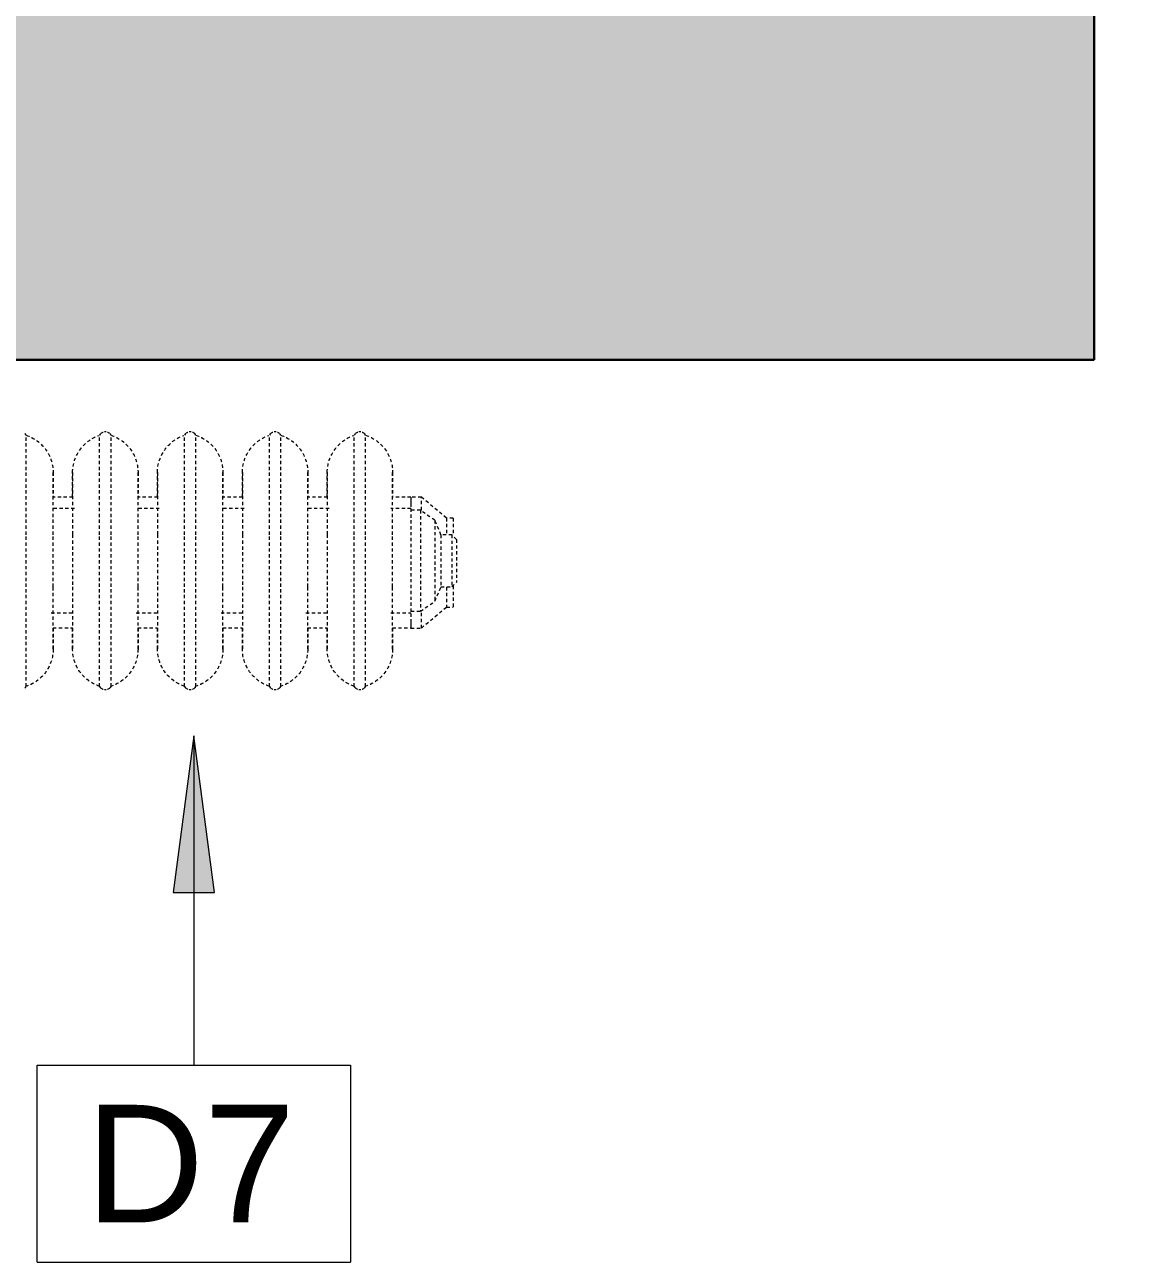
# Model space of a CAD drawing. Header units: inches. Extents: x -1176 to 1545, y -2552 to 978.
# Drawn here: x -557.66 to -515.52, y 509.13 to 556.52 of the extents above; entities that cross this region are included whole.
import ezdxf

# ---------------------------------------------------------------- set-up
doc = ezdxf.new("R2010")
doc.units = ezdxf.units.IN
doc.header["$MEASUREMENT"] = 0
doc.linetypes.add('Demolished', pattern=[0.1875, 0.125, -0.0625])
for name, color, linetype, lineweight in [('A-ANNO-KEYN', 231, 'Continuous', 9), ('A-GENM', 13, 'Continuous', 18), ('A-WALL', 113, 'Continuous', 18), ('A-WALL-PATT', 111, 'Continuous', 18)]:
    doc.layers.add(name, color=color, linetype=linetype, lineweight=lineweight)
doc.styles.add('Arial', font='arial.ttf', dxfattribs={"height": 4.5})

# ---------------------------------------------------------------- blocks, each defined once
blk = doc.blocks.new('Cast_Iron_Radiator_8182 - Cast_Iron_Radiator_8182-V37-2nd Floor Demo')
at = {"layer": 'A-GENM', "color": 7, "linetype": 'Demolished', "lineweight": 9}
for p, q in [((0.968, 4.809), (0.943, 4.848)), ((0.968, 1), (0.968, 4.809)), ((3.807, 4.848), (3.782, 4.809)), ((3.782, 1), (3.782, 4.809)), ((4, 4.933), (3.963, 4.933)), ((4.037, 4.933), (4, 4.933)), ((4.218, 4.809), (4.193, 4.848)), ((4.218, 1), (4.218, 4.809)), ((7.057, 4.848), (7.032, 4.809)), ((7.032, 1), (7.032, 4.809)), ((7.25, 4.933), (7.213, 4.933)), ((7.287, 4.933), (7.25, 4.933)), ((7.468, 4.809), (7.443, 4.848)), ((7.468, 1), (7.468, 4.809)), ((10.307, 4.848), (10.282, 4.809)), ((10.282, 1), (10.282, 4.809)), ((10.5, 4.933), (10.463, 4.933)), ((10.537, 4.933), (10.5, 4.933)), ((10.718, 4.809), (10.693, 4.848)), ((10.718, 1), (10.718, 4.809)), ((13.557, 4.848), (13.532, 4.809)), ((13.532, 1), (13.532, 4.809)), ((13.75, 4.933), (13.713, 4.933)), ((13.787, 4.933), (13.75, 4.933)), ((13.968, 4.809), (13.943, 4.848)), ((13.968, 1), (13.968, 4.809)), ((2.754, 2.438), (1.999, 2.438)), ((6.004, 2.438), (5.249, 2.438)), ((9.254, 2.438), (8.499, 2.438)), ((12.504, 2.438), (11.749, 2.438)), ((15.702, 2.438), (14.999, 2.438)), ((16.106, 2.438), (15.702, 2.438)), ((15.702, 2.438), (15.702, 2.291)), ((17.064, 1.635), (16.106, 2.438)), ((16.106, 1.944), (16.106, 2.438)), ((2.818, 2), (1.928, 2)), ((6.068, 2), (5.178, 2)), ((9.318, 2), (8.428, 2)), ((12.568, 2), (11.678, 2)), ((15.702, 2), (14.928, 2)), ((15.702, 2.296), (15.702, 2.192)), ((15.702, 2.188), (15.702, 2.013)), ((15.702, 2), (15.702, -2)), ((16.067, 1.935), (15.702, 1.935)), ((16.617, 1.55), (16.067, 1.935)), ((16.067, 1.935), (16.067, -1.935)), ((16.853, 0.993), (16.617, 1.55)), ((16.617, 1.55), (16.617, -1.55)), ((17.314, 1.635), (17.064, 1.635)), ((17.064, 1.635), (17.064, 1.028)), ((17.314, 1.635), (17.314, 0.985)), ((0.968, -1), (0.968, 1)), ((2.002, -1), (2.002, 1)), ((2.748, 1), (2.748, -1)), ((3.782, -1), (3.782, 1)), ((4.218, -1), (4.218, 1)), ((5.252, -1), (5.252, 1)), ((5.998, 1), (5.998, -1)), ((7.032, -1), (7.032, 1)), ((7.468, -1), (7.468, 1)), ((8.502, -1), (8.502, 1)), ((9.248, 1), (9.248, -1)), ((10.282, -1), (10.282, 1)), ((10.718, -1), (10.718, 1)), ((11.752, -1), (11.752, 1)), ((12.498, 1), (12.498, -1)), ((13.532, -1), (13.532, 1)), ((13.968, -1), (13.968, 1)), ((15.002, -1), (15.002, 1)), ((17.275, 0.993), (16.853, 0.993)), ((16.853, 0.993), (16.853, -0.993)), ((17.452, 0.816), (17.275, 0.993)), ((17.275, 0.993), (17.275, -0.993)), ((17.452, 0.816), (17.452, -0.816)), ((17.275, -0.993), (17.452, -0.816)), ((0.968, -4.809), (0.968, -1)), ((3.782, -4.809), (3.782, -1)), ((4.218, -4.809), (4.218, -1)), ((7.032, -4.809), (7.032, -1)), ((7.468, -4.809), (7.468, -1)), ((10.282, -4.809), (10.282, -1)), ((10.718, -4.809), (10.718, -1)), ((13.532, -4.809), (13.532, -1)), ((13.968, -4.809), (13.968, -1)), ((16.617, -1.55), (16.853, -0.993)), ((16.853, -0.993), (17.275, -0.993)), ((17.064, -1.008), (17.064, -1.771)), ((17.314, -0.961), (17.314, -1.771)), ((16.067, -1.935), (16.617, -1.55)), ((16.106, -2.575), (17.064, -1.771)), ((17.064, -1.771), (17.314, -1.771)), ((1.932, -2), (2.822, -2)), ((5.182, -2), (6.072, -2)), ((8.432, -2), (9.322, -2)), ((11.682, -2), (12.572, -2)), ((14.932, -2), (15.702, -2)), ((15.702, -1.935), (16.067, -1.935)), ((15.702, -2.017), (15.702, -2.287)), ((15.702, -2.301), (15.702, -2.452)), ((16.106, -2.575), (16.106, -1.924)), ((1.997, -2.562), (2.753, -2.562)), ((5.247, -2.562), (6.003, -2.562)), ((8.497, -2.562), (9.253, -2.562)), ((11.747, -2.562), (12.503, -2.562)), ((14.997, -2.562), (15.702, -2.562)), ((15.702, -2.436), (15.702, -2.551)), ((15.702, -2.565), (15.702, -2.575)), ((15.702, -2.575), (16.106, -2.575)), ((0.943, -4.848), (0.968, -4.809)), ((3.782, -4.809), (3.807, -4.848)), ((3.963, -4.933), (4, -4.933)), ((4, -4.933), (4.037, -4.933)), ((4.193, -4.848), (4.218, -4.809)), ((7.032, -4.809), (7.057, -4.848)), ((7.213, -4.933), (7.25, -4.933)), ((7.25, -4.933), (7.287, -4.933)), ((7.443, -4.848), (7.468, -4.809)), ((10.282, -4.809), (10.307, -4.848)), ((10.463, -4.933), (10.5, -4.933)), ((10.5, -4.933), (10.537, -4.933)), ((10.693, -4.848), (10.718, -4.809)), ((13.532, -4.809), (13.557, -4.848)), ((13.713, -4.933), (13.75, -4.933)), ((13.75, -4.933), (13.787, -4.933)), ((13.943, -4.848), (13.968, -4.809))]:
    blk.add_line(p, q, dxfattribs=at)
at = {"layer": 'A-GENM', "color": 7, "linetype": 'Demolished', "lineweight": 9, "flags": 128}
for points in [[(0.92, 4.876), (0.925, 4.871), (0.93, 4.865), (0.935, 4.859), (0.939, 4.854), (0.943, 4.848)], [(0.968, 4.809), (1.025, 4.789), (1.081, 4.767), (1.135, 4.743), (1.189, 4.716), (1.242, 4.688), (1.294, 4.657), (1.344, 4.624), (1.393, 4.59), (1.441, 4.553), (1.487, 4.515), (1.531, 4.474), (1.574, 4.432), (1.615, 4.389), (1.654, 4.343), (1.692, 4.296), (1.727, 4.248), (1.761, 4.198), (1.793, 4.147), (1.822, 4.095), (1.849, 4.042), (1.875, 3.987), (1.898, 3.932), (1.919, 3.876), (1.937, 3.819), (1.953, 3.761), (1.967, 3.703), (1.979, 3.644), (1.988, 3.585), (1.995, 3.525), (2, 3.465), (2.002, 3.405), (2.002, 3.383)], [(2.748, 3.383), (2.749, 3.443), (2.753, 3.503), (2.759, 3.563), (2.767, 3.622), (2.778, 3.681), (2.791, 3.74), (2.807, 3.798), (2.824, 3.855), (2.844, 3.911), (2.867, 3.967), (2.891, 4.022), (2.918, 4.076), (2.946, 4.128), (2.977, 4.18), (3.01, 4.23), (3.045, 4.279), (3.082, 4.326), (3.12, 4.372), (3.161, 4.416), (3.203, 4.459), (3.247, 4.5), (3.292, 4.539), (3.339, 4.576), (3.388, 4.612), (3.438, 4.645), (3.489, 4.677), (3.541, 4.706), (3.595, 4.733), (3.649, 4.758), (3.705, 4.781), (3.761, 4.802)], [(3.807, 4.848), (3.812, 4.854), (3.816, 4.86), (3.821, 4.866), (3.825, 4.872), (3.831, 4.877)], [(3.841, 4.887), (3.847, 4.892), (3.853, 4.896), (3.859, 4.901), (3.865, 4.905)], [(3.878, 4.912), (3.885, 4.915), (3.892, 4.918), (3.899, 4.921), (3.906, 4.924), (3.913, 4.926)], [(4.088, 4.925), (4.095, 4.923), (4.102, 4.921), (4.109, 4.918), (4.116, 4.915), (4.123, 4.912)], [(4.136, 4.904), (4.142, 4.9), (4.148, 4.896), (4.154, 4.891), (4.159, 4.887)], [(4.17, 4.876), (4.175, 4.871), (4.18, 4.865), (4.185, 4.859), (4.189, 4.854), (4.193, 4.848)], [(4.218, 4.809), (4.275, 4.789), (4.331, 4.767), (4.385, 4.743), (4.439, 4.716), (4.492, 4.688), (4.544, 4.657), (4.594, 4.624), (4.643, 4.59), (4.691, 4.553), (4.737, 4.515), (4.781, 4.474), (4.824, 4.432), (4.865, 4.389), (4.904, 4.343), (4.942, 4.296), (4.977, 4.248), (5.011, 4.198), (5.043, 4.147), (5.072, 4.095), (5.099, 4.042), (5.125, 3.987), (5.148, 3.932), (5.169, 3.876), (5.187, 3.819), (5.203, 3.761), (5.217, 3.703), (5.229, 3.644), (5.238, 3.585), (5.245, 3.525), (5.25, 3.465), (5.252, 3.405), (5.252, 3.383)], [(5.998, 3.383), (5.999, 3.443), (6.003, 3.503), (6.009, 3.563), (6.017, 3.622), (6.028, 3.681), (6.041, 3.74), (6.057, 3.798), (6.074, 3.855), (6.094, 3.911), (6.117, 3.967), (6.141, 4.022), (6.168, 4.076), (6.196, 4.128), (6.227, 4.18), (6.26, 4.23), (6.295, 4.279), (6.332, 4.326), (6.37, 4.372), (6.411, 4.416), (6.453, 4.459), (6.497, 4.5), (6.542, 4.539), (6.589, 4.576), (6.638, 4.612), (6.688, 4.645), (6.739, 4.677), (6.791, 4.706), (6.845, 4.733), (6.899, 4.758), (6.955, 4.781), (7.011, 4.802)], [(7.057, 4.848), (7.062, 4.854), (7.066, 4.86), (7.071, 4.866), (7.075, 4.872), (7.081, 4.877)], [(7.091, 4.887), (7.097, 4.892), (7.103, 4.896), (7.109, 4.901), (7.115, 4.905)], [(7.128, 4.912), (7.135, 4.915), (7.142, 4.918), (7.149, 4.921), (7.156, 4.924), (7.163, 4.926)], [(7.338, 4.925), (7.345, 4.923), (7.352, 4.921), (7.359, 4.918), (7.366, 4.915), (7.373, 4.912)], [(7.386, 4.904), (7.392, 4.9), (7.398, 4.896), (7.404, 4.891), (7.409, 4.887)], [(7.42, 4.876), (7.425, 4.871), (7.43, 4.865), (7.435, 4.859), (7.439, 4.854), (7.443, 4.848)], [(7.468, 4.809), (7.525, 4.789), (7.581, 4.767), (7.635, 4.743), (7.689, 4.716), (7.742, 4.688), (7.794, 4.657), (7.844, 4.624), (7.893, 4.59), (7.941, 4.553), (7.987, 4.515), (8.031, 4.474), (8.074, 4.432), (8.115, 4.389), (8.154, 4.343), (8.192, 4.296), (8.227, 4.248), (8.261, 4.198), (8.293, 4.147), (8.322, 4.095), (8.349, 4.042), (8.375, 3.987), (8.398, 3.932), (8.419, 3.876), (8.437, 3.819), (8.453, 3.761), (8.467, 3.703), (8.479, 3.644), (8.488, 3.585), (8.495, 3.525), (8.5, 3.465), (8.502, 3.405), (8.502, 3.383)], [(9.248, 3.383), (9.249, 3.443), (9.253, 3.503), (9.259, 3.563), (9.267, 3.622), (9.278, 3.681), (9.291, 3.74), (9.307, 3.798), (9.324, 3.855), (9.344, 3.911), (9.367, 3.967), (9.391, 4.022), (9.418, 4.076), (9.446, 4.128), (9.477, 4.18), (9.51, 4.23), (9.545, 4.279), (9.582, 4.326), (9.62, 4.372), (9.661, 4.416), (9.703, 4.459), (9.747, 4.5), (9.792, 4.539), (9.839, 4.576), (9.888, 4.612), (9.938, 4.645), (9.989, 4.677), (10.041, 4.706), (10.095, 4.733), (10.149, 4.758), (10.205, 4.781), (10.261, 4.802)], [(10.307, 4.848), (10.312, 4.854), (10.316, 4.86), (10.321, 4.866), (10.325, 4.872), (10.331, 4.877)], [(10.341, 4.887), (10.347, 4.892), (10.353, 4.896), (10.359, 4.901), (10.365, 4.905)], [(10.378, 4.912), (10.385, 4.915), (10.392, 4.918), (10.399, 4.921), (10.406, 4.924), (10.413, 4.926)], [(10.588, 4.925), (10.595, 4.923), (10.602, 4.921), (10.609, 4.918), (10.616, 4.915), (10.623, 4.912)], [(10.636, 4.904), (10.642, 4.9), (10.648, 4.896), (10.654, 4.891), (10.659, 4.887)], [(10.67, 4.876), (10.675, 4.871), (10.68, 4.865), (10.685, 4.859), (10.689, 4.854), (10.693, 4.848)], [(10.718, 4.809), (10.775, 4.789), (10.831, 4.767), (10.885, 4.743), (10.939, 4.716), (10.992, 4.688), (11.044, 4.657), (11.094, 4.624), (11.143, 4.59), (11.191, 4.553), (11.237, 4.515), (11.281, 4.474), (11.324, 4.432), (11.365, 4.389), (11.404, 4.343), (11.442, 4.296), (11.477, 4.248), (11.511, 4.198), (11.543, 4.147), (11.572, 4.095), (11.599, 4.042), (11.625, 3.987), (11.648, 3.932), (11.669, 3.876), (11.687, 3.819), (11.703, 3.761), (11.717, 3.703), (11.729, 3.644), (11.738, 3.585), (11.745, 3.525), (11.75, 3.465), (11.752, 3.405), (11.752, 3.383)], [(12.498, 3.383), (12.499, 3.443), (12.503, 3.503), (12.509, 3.563), (12.517, 3.622), (12.528, 3.681), (12.541, 3.74), (12.557, 3.798), (12.574, 3.855), (12.594, 3.911), (12.617, 3.967), (12.641, 4.022), (12.668, 4.076), (12.696, 4.128), (12.727, 4.18), (12.76, 4.23), (12.795, 4.279), (12.832, 4.326), (12.87, 4.372), (12.911, 4.416), (12.953, 4.459), (12.997, 4.5), (13.042, 4.539), (13.089, 4.576), (13.138, 4.612), (13.188, 4.645), (13.239, 4.677), (13.291, 4.706), (13.345, 4.733), (13.399, 4.758), (13.455, 4.781), (13.511, 4.802)], [(13.557, 4.848), (13.562, 4.854), (13.566, 4.86), (13.571, 4.866), (13.575, 4.872), (13.581, 4.877)], [(13.591, 4.887), (13.597, 4.892), (13.603, 4.896), (13.609, 4.901), (13.615, 4.905)], [(13.628, 4.912), (13.635, 4.915), (13.642, 4.918), (13.649, 4.921), (13.656, 4.924), (13.663, 4.926)], [(13.838, 4.925), (13.845, 4.923), (13.852, 4.921), (13.859, 4.918), (13.866, 4.915), (13.873, 4.912)], [(13.886, 4.904), (13.892, 4.9), (13.898, 4.896), (13.904, 4.891), (13.909, 4.887)], [(13.92, 4.876), (13.925, 4.871), (13.93, 4.865), (13.935, 4.859), (13.939, 4.854), (13.943, 4.848)], [(13.968, 4.809), (14.025, 4.789), (14.081, 4.767), (14.135, 4.743), (14.189, 4.716), (14.242, 4.688), (14.294, 4.657), (14.344, 4.624), (14.393, 4.59), (14.441, 4.553), (14.487, 4.515), (14.531, 4.474), (14.574, 4.432), (14.615, 4.389), (14.654, 4.343), (14.692, 4.296), (14.727, 4.248), (14.761, 4.198), (14.793, 4.147), (14.822, 4.095), (14.849, 4.042), (14.875, 3.987), (14.898, 3.932), (14.919, 3.876), (14.937, 3.819), (14.953, 3.761), (14.967, 3.703), (14.979, 3.644), (14.988, 3.585), (14.995, 3.525), (15, 3.465), (15.002, 3.405), (15.002, 3.383)], [(2.002, 3.383), (2.002, 3.381), (2.002, 3.375), (2.002, 3.366), (2.002, 3.353), (2.002, 3.336), (2.002, 3.315), (2.002, 3.29), (2.002, 3.262), (2.002, 3.23), (2.002, 3.195), (2.002, 3.156), (2.002, 3.114), (2.002, 3.068), (2.002, 3.019), (2.002, 2.967), (2.002, 2.911), (2.002, 2.853), (2.002, 2.792), (2.002, 2.727), (2.002, 2.66), (2.002, 2.591), (2.002, 2.518), (2.002, 2.444)], [(2.002, 1), (2.002, 1.095), (2.002, 1.19), (2.002, 1.285), (2.002, 1.38), (2.002, 1.473), (2.002, 1.566), (2.002, 1.659), (2.002, 1.75), (2.002, 1.839), (2.002, 1.928), (2.002, 2.015), (2.002, 2.1), (2.002, 2.184), (2.002, 2.266), (2.002, 2.346), (2.002, 2.423), (2.002, 2.498), (2.002, 2.571), (2.002, 2.642), (2.002, 2.71), (2.002, 2.775), (2.002, 2.837), (2.002, 2.896), (2.002, 2.952), (2.002, 3.005), (2.002, 3.055), (2.002, 3.102), (2.002, 3.145), (2.002, 3.185), (2.002, 3.221), (2.002, 3.254), (2.002, 3.283), (2.002, 3.309), (2.002, 3.33), (2.002, 3.348), (2.002, 3.363), (2.002, 3.373), (2.002, 3.38), (2.002, 3.383), (2.002, 3.383)], [(2.748, 2.438), (2.748, 2.498), (2.748, 2.571), (2.748, 2.642), (2.748, 2.71), (2.748, 2.775), (2.748, 2.837), (2.748, 2.896), (2.748, 2.952), (2.748, 3.005), (2.748, 3.055), (2.748, 3.102), (2.748, 3.145), (2.748, 3.185), (2.748, 3.221), (2.748, 3.254), (2.748, 3.283), (2.748, 3.309), (2.748, 3.33), (2.748, 3.348), (2.748, 3.363), (2.748, 3.373), (2.748, 3.38), (2.748, 3.383), (2.748, 3.383)], [(2.748, 3.383), (2.748, 3.381), (2.748, 3.375), (2.748, 3.366), (2.748, 3.353), (2.748, 3.336), (2.748, 3.315), (2.748, 3.29), (2.748, 3.262), (2.748, 3.23), (2.748, 3.195), (2.748, 3.156), (2.748, 3.114), (2.748, 3.068), (2.748, 3.019), (2.748, 2.967), (2.748, 2.911), (2.748, 2.853), (2.748, 2.792), (2.748, 2.727), (2.748, 2.66), (2.748, 2.591), (2.748, 2.518), (2.748, 2.444), (2.748, 2.367), (2.748, 2.288), (2.748, 2.206), (2.748, 2.123), (2.748, 2.038), (2.748, 1.952), (2.748, 1.864), (2.748, 1.774), (2.748, 1.683), (2.748, 1.591), (2.748, 1.499), (2.748, 1.405), (2.748, 1.311), (2.748, 1.216), (2.748, 1.121), (2.748, 1.026), (2.748, 1)], [(5.252, 3.383), (5.252, 3.381), (5.252, 3.375), (5.252, 3.366), (5.252, 3.353), (5.252, 3.336), (5.252, 3.315), (5.252, 3.29), (5.252, 3.262), (5.252, 3.23), (5.252, 3.195), (5.252, 3.156), (5.252, 3.114), (5.252, 3.068), (5.252, 3.019), (5.252, 2.967), (5.252, 2.911), (5.252, 2.853), (5.252, 2.792), (5.252, 2.727), (5.252, 2.66), (5.252, 2.591), (5.252, 2.518), (5.252, 2.444)], [(5.252, 1), (5.252, 1.095), (5.252, 1.19), (5.252, 1.285), (5.252, 1.38), (5.252, 1.473), (5.252, 1.566), (5.252, 1.659), (5.252, 1.75), (5.252, 1.839), (5.252, 1.928), (5.252, 2.015), (5.252, 2.1), (5.252, 2.184), (5.252, 2.266), (5.252, 2.346), (5.252, 2.423), (5.252, 2.498), (5.252, 2.571), (5.252, 2.642), (5.252, 2.71), (5.252, 2.775), (5.252, 2.837), (5.252, 2.896), (5.252, 2.952), (5.252, 3.005), (5.252, 3.055), (5.252, 3.102), (5.252, 3.145), (5.252, 3.185), (5.252, 3.221), (5.252, 3.254), (5.252, 3.283), (5.252, 3.309), (5.252, 3.33), (5.252, 3.348), (5.252, 3.363), (5.252, 3.373), (5.252, 3.38), (5.252, 3.383), (5.252, 3.383)], [(5.998, 2.438), (5.998, 2.498), (5.998, 2.571), (5.998, 2.642), (5.998, 2.71), (5.998, 2.775), (5.998, 2.837), (5.998, 2.896), (5.998, 2.952), (5.998, 3.005), (5.998, 3.055), (5.998, 3.102), (5.998, 3.145), (5.998, 3.185), (5.998, 3.221), (5.998, 3.254), (5.998, 3.283), (5.998, 3.309), (5.998, 3.33), (5.998, 3.348), (5.998, 3.363), (5.998, 3.373), (5.998, 3.38), (5.998, 3.383), (5.998, 3.383)], [(5.998, 3.383), (5.998, 3.381), (5.998, 3.375), (5.998, 3.366), (5.998, 3.353), (5.998, 3.336), (5.998, 3.315), (5.998, 3.29), (5.998, 3.262), (5.998, 3.23), (5.998, 3.195), (5.998, 3.156), (5.998, 3.114), (5.998, 3.068), (5.998, 3.019), (5.998, 2.967), (5.998, 2.911), (5.998, 2.853), (5.998, 2.792), (5.998, 2.727), (5.998, 2.66), (5.998, 2.591), (5.998, 2.518), (5.998, 2.444), (5.998, 2.367), (5.998, 2.288), (5.998, 2.206), (5.998, 2.123), (5.998, 2.038), (5.998, 1.952), (5.998, 1.864), (5.998, 1.774), (5.998, 1.683), (5.998, 1.591), (5.998, 1.499), (5.998, 1.405), (5.998, 1.311), (5.998, 1.216), (5.998, 1.121), (5.998, 1.026), (5.998, 1)], [(8.502, 3.383), (8.502, 3.381), (8.502, 3.375), (8.502, 3.366), (8.502, 3.353), (8.502, 3.336), (8.502, 3.315), (8.502, 3.29), (8.502, 3.262), (8.502, 3.23), (8.502, 3.195), (8.502, 3.156), (8.502, 3.114), (8.502, 3.068), (8.502, 3.019), (8.502, 2.967), (8.502, 2.911), (8.502, 2.853), (8.502, 2.792), (8.502, 2.727), (8.502, 2.66), (8.502, 2.591), (8.502, 2.518), (8.502, 2.444)], [(8.502, 1), (8.502, 1.095), (8.502, 1.19), (8.502, 1.285), (8.502, 1.38), (8.502, 1.473), (8.502, 1.566), (8.502, 1.659), (8.502, 1.75), (8.502, 1.839), (8.502, 1.928), (8.502, 2.015), (8.502, 2.1), (8.502, 2.184), (8.502, 2.266), (8.502, 2.346), (8.502, 2.423), (8.502, 2.498), (8.502, 2.571), (8.502, 2.642), (8.502, 2.71), (8.502, 2.775), (8.502, 2.837), (8.502, 2.896), (8.502, 2.952), (8.502, 3.005), (8.502, 3.055), (8.502, 3.102), (8.502, 3.145), (8.502, 3.185), (8.502, 3.221), (8.502, 3.254), (8.502, 3.283), (8.502, 3.309), (8.502, 3.33), (8.502, 3.348), (8.502, 3.363), (8.502, 3.373), (8.502, 3.38), (8.502, 3.383), (8.502, 3.383)], [(9.248, 2.438), (9.248, 2.498), (9.248, 2.571), (9.248, 2.642), (9.248, 2.71), (9.248, 2.775), (9.248, 2.837), (9.248, 2.896), (9.248, 2.952), (9.248, 3.005), (9.248, 3.055), (9.248, 3.102), (9.248, 3.145), (9.248, 3.185), (9.248, 3.221), (9.248, 3.254), (9.248, 3.283), (9.248, 3.309), (9.248, 3.33), (9.248, 3.348), (9.248, 3.363), (9.248, 3.373), (9.248, 3.38), (9.248, 3.383), (9.248, 3.383)], [(9.248, 3.383), (9.248, 3.381), (9.248, 3.375), (9.248, 3.366), (9.248, 3.353), (9.248, 3.336), (9.248, 3.315), (9.248, 3.29), (9.248, 3.262), (9.248, 3.23), (9.248, 3.195), (9.248, 3.156), (9.248, 3.114), (9.248, 3.068), (9.248, 3.019), (9.248, 2.967), (9.248, 2.911), (9.248, 2.853), (9.248, 2.792), (9.248, 2.727), (9.248, 2.66), (9.248, 2.591), (9.248, 2.518), (9.248, 2.444), (9.248, 2.367), (9.248, 2.288), (9.248, 2.206), (9.248, 2.123), (9.248, 2.038), (9.248, 1.952), (9.248, 1.864), (9.248, 1.774), (9.248, 1.683), (9.248, 1.591), (9.248, 1.499), (9.248, 1.405), (9.248, 1.311), (9.248, 1.216), (9.248, 1.121), (9.248, 1.026), (9.248, 1)], [(11.752, 3.383), (11.752, 3.381), (11.752, 3.375), (11.752, 3.366), (11.752, 3.353), (11.752, 3.336), (11.752, 3.315), (11.752, 3.29), (11.752, 3.262), (11.752, 3.23), (11.752, 3.195), (11.752, 3.156), (11.752, 3.114), (11.752, 3.068), (11.752, 3.019), (11.752, 2.967), (11.752, 2.911), (11.752, 2.853), (11.752, 2.792), (11.752, 2.727), (11.752, 2.66), (11.752, 2.591), (11.752, 2.518), (11.752, 2.444)], [(11.752, 1), (11.752, 1.095), (11.752, 1.19), (11.752, 1.285), (11.752, 1.38), (11.752, 1.473), (11.752, 1.566), (11.752, 1.659), (11.752, 1.75), (11.752, 1.839), (11.752, 1.928), (11.752, 2.015), (11.752, 2.1), (11.752, 2.184), (11.752, 2.266), (11.752, 2.346), (11.752, 2.423), (11.752, 2.498), (11.752, 2.571), (11.752, 2.642), (11.752, 2.71), (11.752, 2.775), (11.752, 2.837), (11.752, 2.896), (11.752, 2.952), (11.752, 3.005), (11.752, 3.055), (11.752, 3.102), (11.752, 3.145), (11.752, 3.185), (11.752, 3.221), (11.752, 3.254), (11.752, 3.283), (11.752, 3.309), (11.752, 3.33), (11.752, 3.348), (11.752, 3.363), (11.752, 3.373), (11.752, 3.38), (11.752, 3.383), (11.752, 3.383)], [(12.498, 2.438), (12.498, 2.498), (12.498, 2.571), (12.498, 2.642), (12.498, 2.71), (12.498, 2.775), (12.498, 2.837), (12.498, 2.896), (12.498, 2.952), (12.498, 3.005), (12.498, 3.055), (12.498, 3.102), (12.498, 3.145), (12.498, 3.185), (12.498, 3.221), (12.498, 3.254), (12.498, 3.283), (12.498, 3.309), (12.498, 3.33), (12.498, 3.348), (12.498, 3.363), (12.498, 3.373), (12.498, 3.38), (12.498, 3.383), (12.498, 3.383)], [(12.498, 3.383), (12.498, 3.381), (12.498, 3.375), (12.498, 3.366), (12.498, 3.353), (12.498, 3.336), (12.498, 3.315), (12.498, 3.29), (12.498, 3.262), (12.498, 3.23), (12.498, 3.195), (12.498, 3.156), (12.498, 3.114), (12.498, 3.068), (12.498, 3.019), (12.498, 2.967), (12.498, 2.911), (12.498, 2.853), (12.498, 2.792), (12.498, 2.727), (12.498, 2.66), (12.498, 2.591), (12.498, 2.518), (12.498, 2.444), (12.498, 2.367), (12.498, 2.288), (12.498, 2.206), (12.498, 2.123), (12.498, 2.038), (12.498, 1.952), (12.498, 1.864), (12.498, 1.774), (12.498, 1.683), (12.498, 1.591), (12.498, 1.499), (12.498, 1.405), (12.498, 1.311), (12.498, 1.216), (12.498, 1.121), (12.498, 1.026), (12.498, 1)], [(15.002, 3.383), (15.002, 3.381), (15.002, 3.375), (15.002, 3.366), (15.002, 3.353), (15.002, 3.336), (15.002, 3.315), (15.002, 3.29), (15.002, 3.262), (15.002, 3.23), (15.002, 3.195), (15.002, 3.156), (15.002, 3.114), (15.002, 3.068), (15.002, 3.019), (15.002, 2.967), (15.002, 2.911), (15.002, 2.853), (15.002, 2.792), (15.002, 2.727), (15.002, 2.66), (15.002, 2.591), (15.002, 2.518), (15.002, 2.444)], [(15.002, 1), (15.002, 1.095), (15.002, 1.19), (15.002, 1.285), (15.002, 1.38), (15.002, 1.473), (15.002, 1.566), (15.002, 1.659), (15.002, 1.75), (15.002, 1.839), (15.002, 1.928), (15.002, 2.015), (15.002, 2.1), (15.002, 2.184), (15.002, 2.266), (15.002, 2.346), (15.002, 2.423), (15.002, 2.498), (15.002, 2.571), (15.002, 2.642), (15.002, 2.71), (15.002, 2.775), (15.002, 2.837), (15.002, 2.896), (15.002, 2.952), (15.002, 3.005), (15.002, 3.055), (15.002, 3.102), (15.002, 3.145), (15.002, 3.185), (15.002, 3.221), (15.002, 3.254), (15.002, 3.283), (15.002, 3.309), (15.002, 3.33), (15.002, 3.348), (15.002, 3.363), (15.002, 3.373), (15.002, 3.38), (15.002, 3.383), (15.002, 3.383)], [(2.002, -3.383), (2.002, -3.381), (2.002, -3.375), (2.002, -3.366), (2.002, -3.353), (2.002, -3.336), (2.002, -3.315), (2.002, -3.29), (2.002, -3.262), (2.002, -3.23), (2.002, -3.195), (2.002, -3.156), (2.002, -3.114), (2.002, -3.068), (2.002, -3.019), (2.002, -2.967), (2.002, -2.911), (2.002, -2.853), (2.002, -2.792), (2.002, -2.727), (2.002, -2.66), (2.002, -2.591), (2.002, -2.518), (2.002, -2.444), (2.002, -2.367), (2.002, -2.288), (2.002, -2.206), (2.002, -2.123), (2.002, -2.038), (2.002, -1.952), (2.002, -1.864), (2.002, -1.774), (2.002, -1.683), (2.002, -1.591), (2.002, -1.499), (2.002, -1.405), (2.002, -1.311), (2.002, -1.216), (2.002, -1.121), (2.002, -1.026), (2.002, -1)], [(2.748, -1), (2.748, -1.095), (2.748, -1.19), (2.748, -1.285), (2.748, -1.38), (2.748, -1.473), (2.748, -1.566), (2.748, -1.659), (2.748, -1.75), (2.748, -1.839), (2.748, -1.928), (2.748, -2.015), (2.748, -2.1), (2.748, -2.184), (2.748, -2.266), (2.748, -2.346), (2.748, -2.423), (2.748, -2.498), (2.748, -2.571), (2.748, -2.642), (2.748, -2.71), (2.748, -2.775), (2.748, -2.837), (2.748, -2.896), (2.748, -2.952), (2.748, -3.005), (2.748, -3.055), (2.748, -3.102), (2.748, -3.145), (2.748, -3.185), (2.748, -3.221), (2.748, -3.254), (2.748, -3.283), (2.748, -3.309), (2.748, -3.33), (2.748, -3.348), (2.748, -3.363), (2.748, -3.373), (2.748, -3.38), (2.748, -3.383), (2.748, -3.383)], [(5.252, -3.383), (5.252, -3.381), (5.252, -3.375), (5.252, -3.366), (5.252, -3.353), (5.252, -3.336), (5.252, -3.315), (5.252, -3.29), (5.252, -3.262), (5.252, -3.23), (5.252, -3.195), (5.252, -3.156), (5.252, -3.114), (5.252, -3.068), (5.252, -3.019), (5.252, -2.967), (5.252, -2.911), (5.252, -2.853), (5.252, -2.792), (5.252, -2.727), (5.252, -2.66), (5.252, -2.591), (5.252, -2.518), (5.252, -2.444), (5.252, -2.367), (5.252, -2.288), (5.252, -2.206), (5.252, -2.123), (5.252, -2.038), (5.252, -1.952), (5.252, -1.864), (5.252, -1.774), (5.252, -1.683), (5.252, -1.591), (5.252, -1.499), (5.252, -1.405), (5.252, -1.311), (5.252, -1.216), (5.252, -1.121), (5.252, -1.026), (5.252, -1)], [(5.998, -1), (5.998, -1.095), (5.998, -1.19), (5.998, -1.285), (5.998, -1.38), (5.998, -1.473), (5.998, -1.566), (5.998, -1.659), (5.998, -1.75), (5.998, -1.839), (5.998, -1.928), (5.998, -2.015), (5.998, -2.1), (5.998, -2.184), (5.998, -2.266), (5.998, -2.346), (5.998, -2.423), (5.998, -2.498), (5.998, -2.571), (5.998, -2.642), (5.998, -2.71), (5.998, -2.775), (5.998, -2.837), (5.998, -2.896), (5.998, -2.952), (5.998, -3.005), (5.998, -3.055), (5.998, -3.102), (5.998, -3.145), (5.998, -3.185), (5.998, -3.221), (5.998, -3.254), (5.998, -3.283), (5.998, -3.309), (5.998, -3.33), (5.998, -3.348), (5.998, -3.363), (5.998, -3.373), (5.998, -3.38), (5.998, -3.383), (5.998, -3.383)], [(8.502, -3.383), (8.502, -3.381), (8.502, -3.375), (8.502, -3.366), (8.502, -3.353), (8.502, -3.336), (8.502, -3.315), (8.502, -3.29), (8.502, -3.262), (8.502, -3.23), (8.502, -3.195), (8.502, -3.156), (8.502, -3.114), (8.502, -3.068), (8.502, -3.019), (8.502, -2.967), (8.502, -2.911), (8.502, -2.853), (8.502, -2.792), (8.502, -2.727), (8.502, -2.66), (8.502, -2.591), (8.502, -2.518), (8.502, -2.444), (8.502, -2.367), (8.502, -2.288), (8.502, -2.206), (8.502, -2.123), (8.502, -2.038), (8.502, -1.952), (8.502, -1.864), (8.502, -1.774), (8.502, -1.683), (8.502, -1.591), (8.502, -1.499), (8.502, -1.405), (8.502, -1.311), (8.502, -1.216), (8.502, -1.121), (8.502, -1.026), (8.502, -1)], [(9.248, -1), (9.248, -1.095), (9.248, -1.19), (9.248, -1.285), (9.248, -1.38), (9.248, -1.473), (9.248, -1.566), (9.248, -1.659), (9.248, -1.75), (9.248, -1.839), (9.248, -1.928), (9.248, -2.015), (9.248, -2.1), (9.248, -2.184), (9.248, -2.266), (9.248, -2.346), (9.248, -2.423), (9.248, -2.498), (9.248, -2.571), (9.248, -2.642), (9.248, -2.71), (9.248, -2.775), (9.248, -2.837), (9.248, -2.896), (9.248, -2.952), (9.248, -3.005), (9.248, -3.055), (9.248, -3.102), (9.248, -3.145), (9.248, -3.185), (9.248, -3.221), (9.248, -3.254), (9.248, -3.283), (9.248, -3.309), (9.248, -3.33), (9.248, -3.348), (9.248, -3.363), (9.248, -3.373), (9.248, -3.38), (9.248, -3.383), (9.248, -3.383)], [(11.752, -3.383), (11.752, -3.381), (11.752, -3.375), (11.752, -3.366), (11.752, -3.353), (11.752, -3.336), (11.752, -3.315), (11.752, -3.29), (11.752, -3.262), (11.752, -3.23), (11.752, -3.195), (11.752, -3.156), (11.752, -3.114), (11.752, -3.068), (11.752, -3.019), (11.752, -2.967), (11.752, -2.911), (11.752, -2.853), (11.752, -2.792), (11.752, -2.727), (11.752, -2.66), (11.752, -2.591), (11.752, -2.518), (11.752, -2.444), (11.752, -2.367), (11.752, -2.288), (11.752, -2.206), (11.752, -2.123), (11.752, -2.038), (11.752, -1.952), (11.752, -1.864), (11.752, -1.774), (11.752, -1.683), (11.752, -1.591), (11.752, -1.499), (11.752, -1.405), (11.752, -1.311), (11.752, -1.216), (11.752, -1.121), (11.752, -1.026), (11.752, -1)], [(12.498, -1), (12.498, -1.095), (12.498, -1.19), (12.498, -1.285), (12.498, -1.38), (12.498, -1.473), (12.498, -1.566), (12.498, -1.659), (12.498, -1.75), (12.498, -1.839), (12.498, -1.928), (12.498, -2.015), (12.498, -2.1), (12.498, -2.184), (12.498, -2.266), (12.498, -2.346), (12.498, -2.423), (12.498, -2.498), (12.498, -2.571), (12.498, -2.642), (12.498, -2.71), (12.498, -2.775), (12.498, -2.837), (12.498, -2.896), (12.498, -2.952), (12.498, -3.005), (12.498, -3.055), (12.498, -3.102), (12.498, -3.145), (12.498, -3.185), (12.498, -3.221), (12.498, -3.254), (12.498, -3.283), (12.498, -3.309), (12.498, -3.33), (12.498, -3.348), (12.498, -3.363), (12.498, -3.373), (12.498, -3.38), (12.498, -3.383), (12.498, -3.383)], [(15.002, -3.383), (15.002, -3.381), (15.002, -3.375), (15.002, -3.366), (15.002, -3.353), (15.002, -3.336), (15.002, -3.315), (15.002, -3.29), (15.002, -3.262), (15.002, -3.23), (15.002, -3.195), (15.002, -3.156), (15.002, -3.114), (15.002, -3.068), (15.002, -3.019), (15.002, -2.967), (15.002, -2.911), (15.002, -2.853), (15.002, -2.792), (15.002, -2.727), (15.002, -2.66), (15.002, -2.591), (15.002, -2.518), (15.002, -2.444), (15.002, -2.367), (15.002, -2.288), (15.002, -2.206), (15.002, -2.123), (15.002, -2.038), (15.002, -1.952), (15.002, -1.864), (15.002, -1.774), (15.002, -1.683), (15.002, -1.591), (15.002, -1.499), (15.002, -1.405), (15.002, -1.311), (15.002, -1.216), (15.002, -1.121), (15.002, -1.026), (15.002, -1)], [(2.002, -2.571), (2.002, -2.642), (2.002, -2.71), (2.002, -2.775), (2.002, -2.837), (2.002, -2.896), (2.002, -2.952), (2.002, -3.005), (2.002, -3.055), (2.002, -3.102), (2.002, -3.145), (2.002, -3.185), (2.002, -3.221), (2.002, -3.254), (2.002, -3.283), (2.002, -3.309), (2.002, -3.33), (2.002, -3.348), (2.002, -3.363), (2.002, -3.373), (2.002, -3.38), (2.002, -3.383), (2.002, -3.383)], [(2.748, -3.383), (2.748, -3.381), (2.748, -3.375), (2.748, -3.366), (2.748, -3.353), (2.748, -3.336), (2.748, -3.315), (2.748, -3.29), (2.748, -3.262), (2.748, -3.23), (2.748, -3.195), (2.748, -3.156), (2.748, -3.114), (2.748, -3.068), (2.748, -3.019), (2.748, -2.967), (2.748, -2.911), (2.748, -2.853), (2.748, -2.792), (2.748, -2.727), (2.748, -2.66), (2.748, -2.591), (2.748, -2.562)], [(5.252, -2.571), (5.252, -2.642), (5.252, -2.71), (5.252, -2.775), (5.252, -2.837), (5.252, -2.896), (5.252, -2.952), (5.252, -3.005), (5.252, -3.055), (5.252, -3.102), (5.252, -3.145), (5.252, -3.185), (5.252, -3.221), (5.252, -3.254), (5.252, -3.283), (5.252, -3.309), (5.252, -3.33), (5.252, -3.348), (5.252, -3.363), (5.252, -3.373), (5.252, -3.38), (5.252, -3.383), (5.252, -3.383)], [(5.998, -3.383), (5.998, -3.381), (5.998, -3.375), (5.998, -3.366), (5.998, -3.353), (5.998, -3.336), (5.998, -3.315), (5.998, -3.29), (5.998, -3.262), (5.998, -3.23), (5.998, -3.195), (5.998, -3.156), (5.998, -3.114), (5.998, -3.068), (5.998, -3.019), (5.998, -2.967), (5.998, -2.911), (5.998, -2.853), (5.998, -2.792), (5.998, -2.727), (5.998, -2.66), (5.998, -2.591), (5.998, -2.562)], [(8.502, -2.571), (8.502, -2.642), (8.502, -2.71), (8.502, -2.775), (8.502, -2.837), (8.502, -2.896), (8.502, -2.952), (8.502, -3.005), (8.502, -3.055), (8.502, -3.102), (8.502, -3.145), (8.502, -3.185), (8.502, -3.221), (8.502, -3.254), (8.502, -3.283), (8.502, -3.309), (8.502, -3.33), (8.502, -3.348), (8.502, -3.363), (8.502, -3.373), (8.502, -3.38), (8.502, -3.383), (8.502, -3.383)], [(9.248, -3.383), (9.248, -3.381), (9.248, -3.375), (9.248, -3.366), (9.248, -3.353), (9.248, -3.336), (9.248, -3.315), (9.248, -3.29), (9.248, -3.262), (9.248, -3.23), (9.248, -3.195), (9.248, -3.156), (9.248, -3.114), (9.248, -3.068), (9.248, -3.019), (9.248, -2.967), (9.248, -2.911), (9.248, -2.853), (9.248, -2.792), (9.248, -2.727), (9.248, -2.66), (9.248, -2.591), (9.248, -2.562)], [(11.752, -2.571), (11.752, -2.642), (11.752, -2.71), (11.752, -2.775), (11.752, -2.837), (11.752, -2.896), (11.752, -2.952), (11.752, -3.005), (11.752, -3.055), (11.752, -3.102), (11.752, -3.145), (11.752, -3.185), (11.752, -3.221), (11.752, -3.254), (11.752, -3.283), (11.752, -3.309), (11.752, -3.33), (11.752, -3.348), (11.752, -3.363), (11.752, -3.373), (11.752, -3.38), (11.752, -3.383), (11.752, -3.383)], [(12.498, -3.383), (12.498, -3.381), (12.498, -3.375), (12.498, -3.366), (12.498, -3.353), (12.498, -3.336), (12.498, -3.315), (12.498, -3.29), (12.498, -3.262), (12.498, -3.23), (12.498, -3.195), (12.498, -3.156), (12.498, -3.114), (12.498, -3.068), (12.498, -3.019), (12.498, -2.967), (12.498, -2.911), (12.498, -2.853), (12.498, -2.792), (12.498, -2.727), (12.498, -2.66), (12.498, -2.591), (12.498, -2.562)], [(15.002, -2.571), (15.002, -2.642), (15.002, -2.71), (15.002, -2.775), (15.002, -2.837), (15.002, -2.896), (15.002, -2.952), (15.002, -3.005), (15.002, -3.055), (15.002, -3.102), (15.002, -3.145), (15.002, -3.185), (15.002, -3.221), (15.002, -3.254), (15.002, -3.283), (15.002, -3.309), (15.002, -3.33), (15.002, -3.348), (15.002, -3.363), (15.002, -3.373), (15.002, -3.38), (15.002, -3.383), (15.002, -3.383)], [(2.002, -3.383), (2.001, -3.443), (1.997, -3.503), (1.991, -3.563), (1.983, -3.622), (1.972, -3.681), (1.959, -3.74), (1.943, -3.798), (1.926, -3.855), (1.906, -3.911), (1.883, -3.967), (1.859, -4.022), (1.832, -4.076), (1.804, -4.128), (1.773, -4.18), (1.74, -4.23), (1.705, -4.279), (1.668, -4.326), (1.63, -4.372), (1.589, -4.416), (1.547, -4.459), (1.503, -4.5), (1.458, -4.539), (1.411, -4.576), (1.362, -4.612), (1.312, -4.645), (1.261, -4.677), (1.209, -4.706), (1.155, -4.733), (1.101, -4.758), (1.045, -4.781), (0.989, -4.802)], [(3.782, -4.809), (3.725, -4.789), (3.669, -4.767), (3.615, -4.743), (3.561, -4.716), (3.508, -4.688), (3.456, -4.657), (3.406, -4.624), (3.357, -4.59), (3.309, -4.553), (3.263, -4.515), (3.219, -4.474), (3.176, -4.432), (3.135, -4.389), (3.096, -4.343), (3.058, -4.296), (3.023, -4.248), (2.989, -4.198), (2.957, -4.147), (2.928, -4.095), (2.901, -4.042), (2.875, -3.987), (2.852, -3.932), (2.831, -3.876), (2.813, -3.819), (2.797, -3.761), (2.783, -3.703), (2.771, -3.644), (2.762, -3.585), (2.755, -3.525), (2.75, -3.465), (2.748, -3.405), (2.748, -3.383)], [(5.252, -3.383), (5.251, -3.443), (5.247, -3.503), (5.241, -3.563), (5.233, -3.622), (5.222, -3.681), (5.209, -3.74), (5.193, -3.798), (5.176, -3.855), (5.156, -3.911), (5.133, -3.967), (5.109, -4.022), (5.082, -4.076), (5.054, -4.128), (5.023, -4.18), (4.99, -4.23), (4.955, -4.279), (4.918, -4.326), (4.88, -4.372), (4.839, -4.416), (4.797, -4.459), (4.753, -4.5), (4.708, -4.539), (4.661, -4.576), (4.612, -4.612), (4.562, -4.645), (4.511, -4.677), (4.459, -4.706), (4.405, -4.733), (4.351, -4.758), (4.295, -4.781), (4.239, -4.802)], [(7.032, -4.809), (6.975, -4.789), (6.919, -4.767), (6.865, -4.743), (6.811, -4.716), (6.758, -4.688), (6.706, -4.657), (6.656, -4.624), (6.607, -4.59), (6.559, -4.553), (6.513, -4.515), (6.469, -4.474), (6.426, -4.432), (6.385, -4.389), (6.346, -4.343), (6.308, -4.296), (6.273, -4.248), (6.239, -4.198), (6.207, -4.147), (6.178, -4.095), (6.151, -4.042), (6.125, -3.987), (6.102, -3.932), (6.081, -3.876), (6.063, -3.819), (6.047, -3.761), (6.033, -3.703), (6.021, -3.644), (6.012, -3.585), (6.005, -3.525), (6, -3.465), (5.998, -3.405), (5.998, -3.383)], [(8.502, -3.383), (8.501, -3.443), (8.497, -3.503), (8.491, -3.563), (8.483, -3.622), (8.472, -3.681), (8.459, -3.74), (8.443, -3.798), (8.426, -3.855), (8.406, -3.911), (8.383, -3.967), (8.359, -4.022), (8.332, -4.076), (8.304, -4.128), (8.273, -4.18), (8.24, -4.23), (8.205, -4.279), (8.168, -4.326), (8.13, -4.372), (8.089, -4.416), (8.047, -4.459), (8.003, -4.5), (7.958, -4.539), (7.911, -4.576), (7.862, -4.612), (7.812, -4.645), (7.761, -4.677), (7.709, -4.706), (7.655, -4.733), (7.601, -4.758), (7.545, -4.781), (7.489, -4.802)], [(10.282, -4.809), (10.225, -4.789), (10.169, -4.767), (10.115, -4.743), (10.061, -4.716), (10.008, -4.688), (9.956, -4.657), (9.906, -4.624), (9.857, -4.59), (9.809, -4.553), (9.763, -4.515), (9.719, -4.474), (9.676, -4.432), (9.635, -4.389), (9.596, -4.343), (9.558, -4.296), (9.523, -4.248), (9.489, -4.198), (9.457, -4.147), (9.428, -4.095), (9.401, -4.042), (9.375, -3.987), (9.352, -3.932), (9.331, -3.876), (9.313, -3.819), (9.297, -3.761), (9.283, -3.703), (9.271, -3.644), (9.262, -3.585), (9.255, -3.525), (9.25, -3.465), (9.248, -3.405), (9.248, -3.383)], [(11.752, -3.383), (11.751, -3.443), (11.747, -3.503), (11.741, -3.563), (11.733, -3.622), (11.722, -3.681), (11.709, -3.74), (11.693, -3.798), (11.676, -3.855), (11.656, -3.911), (11.633, -3.967), (11.609, -4.022), (11.582, -4.076), (11.554, -4.128), (11.523, -4.18), (11.49, -4.23), (11.455, -4.279), (11.418, -4.326), (11.38, -4.372), (11.339, -4.416), (11.297, -4.459), (11.253, -4.5), (11.208, -4.539), (11.161, -4.576), (11.112, -4.612), (11.062, -4.645), (11.011, -4.677), (10.959, -4.706), (10.905, -4.733), (10.851, -4.758), (10.795, -4.781), (10.739, -4.802)], [(13.532, -4.809), (13.475, -4.789), (13.419, -4.767), (13.365, -4.743), (13.311, -4.716), (13.258, -4.688), (13.206, -4.657), (13.156, -4.624), (13.107, -4.59), (13.059, -4.553), (13.013, -4.515), (12.969, -4.474), (12.926, -4.432), (12.885, -4.389), (12.846, -4.343), (12.808, -4.296), (12.773, -4.248), (12.739, -4.198), (12.707, -4.147), (12.678, -4.095), (12.651, -4.042), (12.625, -3.987), (12.602, -3.932), (12.581, -3.876), (12.563, -3.819), (12.547, -3.761), (12.533, -3.703), (12.521, -3.644), (12.512, -3.585), (12.505, -3.525), (12.5, -3.465), (12.498, -3.405), (12.498, -3.383)], [(15.002, -3.383), (15.001, -3.443), (14.997, -3.503), (14.991, -3.563), (14.983, -3.622), (14.972, -3.681), (14.959, -3.74), (14.943, -3.798), (14.926, -3.855), (14.906, -3.911), (14.883, -3.967), (14.859, -4.022), (14.832, -4.076), (14.804, -4.128), (14.773, -4.18), (14.74, -4.23), (14.705, -4.279), (14.668, -4.326), (14.63, -4.372), (14.589, -4.416), (14.547, -4.459), (14.503, -4.5), (14.458, -4.539), (14.411, -4.576), (14.362, -4.612), (14.312, -4.645), (14.261, -4.677), (14.209, -4.706), (14.155, -4.733), (14.101, -4.758), (14.045, -4.781), (13.989, -4.802)], [(0.943, -4.848), (0.938, -4.854), (0.934, -4.86), (0.929, -4.866), (0.925, -4.872), (0.919, -4.877)], [(3.83, -4.876), (3.825, -4.871), (3.82, -4.865), (3.815, -4.859), (3.811, -4.854), (3.807, -4.848)], [(3.864, -4.904), (3.858, -4.9), (3.852, -4.896), (3.846, -4.891), (3.841, -4.887)], [(3.912, -4.925), (3.905, -4.923), (3.898, -4.921), (3.891, -4.918), (3.884, -4.915), (3.877, -4.912)], [(4.122, -4.912), (4.115, -4.915), (4.108, -4.918), (4.101, -4.921), (4.094, -4.924), (4.087, -4.926)], [(4.159, -4.887), (4.153, -4.892), (4.147, -4.896), (4.141, -4.901), (4.135, -4.905)], [(4.193, -4.848), (4.188, -4.854), (4.184, -4.86), (4.179, -4.866), (4.175, -4.872), (4.169, -4.877)], [(7.08, -4.876), (7.075, -4.871), (7.07, -4.865), (7.065, -4.859), (7.061, -4.854), (7.057, -4.848)], [(7.114, -4.904), (7.108, -4.9), (7.102, -4.896), (7.096, -4.891), (7.091, -4.887)], [(7.162, -4.925), (7.155, -4.923), (7.148, -4.921), (7.141, -4.918), (7.134, -4.915), (7.127, -4.912)], [(7.372, -4.912), (7.365, -4.915), (7.358, -4.918), (7.351, -4.921), (7.344, -4.924), (7.337, -4.926)], [(7.409, -4.887), (7.403, -4.892), (7.397, -4.896), (7.391, -4.901), (7.385, -4.905)], [(7.443, -4.848), (7.438, -4.854), (7.434, -4.86), (7.429, -4.866), (7.425, -4.872), (7.419, -4.877)], [(10.33, -4.876), (10.325, -4.871), (10.32, -4.865), (10.315, -4.859), (10.311, -4.854), (10.307, -4.848)], [(10.364, -4.904), (10.358, -4.9), (10.352, -4.896), (10.346, -4.891), (10.341, -4.887)], [(10.412, -4.925), (10.405, -4.923), (10.398, -4.921), (10.391, -4.918), (10.384, -4.915), (10.377, -4.912)], [(10.622, -4.912), (10.615, -4.915), (10.608, -4.918), (10.601, -4.921), (10.594, -4.924), (10.587, -4.926)], [(10.659, -4.887), (10.653, -4.892), (10.647, -4.896), (10.641, -4.901), (10.635, -4.905)], [(10.693, -4.848), (10.688, -4.854), (10.684, -4.86), (10.679, -4.866), (10.675, -4.872), (10.669, -4.877)], [(13.58, -4.876), (13.575, -4.871), (13.57, -4.865), (13.565, -4.859), (13.561, -4.854), (13.557, -4.848)], [(13.614, -4.904), (13.608, -4.9), (13.602, -4.896), (13.596, -4.891), (13.591, -4.887)], [(13.662, -4.925), (13.655, -4.923), (13.648, -4.921), (13.641, -4.918), (13.634, -4.915), (13.627, -4.912)], [(13.872, -4.912), (13.865, -4.915), (13.858, -4.918), (13.851, -4.921), (13.844, -4.924), (13.837, -4.926)], [(13.909, -4.887), (13.903, -4.892), (13.897, -4.896), (13.891, -4.901), (13.885, -4.905)], [(13.943, -4.848), (13.938, -4.854), (13.934, -4.86), (13.929, -4.866), (13.925, -4.872), (13.919, -4.877)]]:
    blk.add_lwpolyline(points, dxfattribs=at)
blk = doc.blocks.new('Keynote Tag - Keynote Number - Boxed-135510-2nd Floor Demo')
at = {"layer": 'A-ANNO-KEYN'}
for p, q in [((-0.125, -0.07924), (-0.125, 0.07812)), ((-0.125, 0.07812), (0.125, 0.07812)), ((0.125, 0.07812), (0.125, -0.07924)), ((-0.125, -0.07924), (0.125, -0.07924))]:
    blk.add_line(p, q, dxfattribs=at)

msp = doc.modelspace()

# ---------------------------------------------------------------- hatches: boundary and pattern name
at = {"layer": 'A-ANNO-KEYN'}
msp.add_hatch(color=256, dxfattribs=at).paths.add_polyline_path([(-551.186, 529.284), (-551.976, 523.284), (-550.396, 523.284)], flags=0)
at = {"layer": 'A-WALL-PATT'}
h = msp.add_hatch(color=250, dxfattribs=at)
h.paths.add_polyline_path([(-53.535, 543.684), (-22.281, 543.684), (-22.281, 563.684), (-53.535, 563.684), (-53.535, 546.918)], flags=0)
h.paths.add_polyline_path([(-564.2, 543.684), (-516.709, 543.684), (-516.709, 563.684), (-590.071, 563.684), (-590.071, 543.684), (-570.063, 543.684)], flags=0)
h.paths.add_polyline_path([(-377.558, 543.684), (-309.043, 543.684), (-309.043, 563.684), (-377.558, 563.684), (-377.558, 546.918)], flags=0)
h.paths.add_polyline_path([(-97.765, 543.684), (-97.765, 563.684), (-152.067, 563.684), (-152.067, 543.684), (-101.073, 543.684)], flags=0)
h.paths.add_polyline_path([(-476.709, 543.684), (-421.788, 543.684), (-421.788, 563.684), (-476.709, 563.684), (-476.709, 546.918)], flags=0)
h.paths.add_polyline_path([(-213.571, 543.684), (-196.298, 543.684), (-196.298, 563.684), (-264.813, 563.684), (-264.813, 543.684), (-227.571, 543.684)], flags=0)

# ---------------------------------------------------------------- linework, layer by layer
at = {"layer": 'A-ANNO-KEYN'}
for p, q in [((-551.186, 529.284), (-551.976, 523.284)), ((-550.396, 523.284), (-551.186, 529.284)), ((-551.186, 529.284), (-551.186, 516.681)), ((-551.976, 523.284), (-550.396, 523.284))]:
    msp.add_line(p, q, dxfattribs=at)
at = {"layer": 'A-WALL', "color": 8, "lineweight": 30}
for p in [(-516.709, 563.684), (-570.071, 543.684)]:
    msp.add_line(p, (-516.709, 543.684), dxfattribs=at)

# ---------------------------------------------------------------- block references
at = {"layer": 'A-ANNO-KEYN', "xscale": 47.99999999999997, "yscale": 47.99999999999997, "zscale": 47.99999999999997}
msp.add_blockref('Keynote Tag - Keynote Number - Boxed-135510-2nd Floor Demo', (-551.186, 512.931), dxfattribs=at)
at = {"layer": 'A-GENM', "color": 7, "linetype": 'Demolished', "lineweight": 9}
msp.add_blockref('Cast_Iron_Radiator_8182 - Cast_Iron_Radiator_8182-V37-2nd Floor Demo', (-558.571, 535.994), dxfattribs=at)

# ---------------------------------------------------------------- texts
at = {"layer": 'A-ANNO-KEYN', "insert": (-555.329, 515.157), "char_height": 4.5, "width": 9.8475, "attachment_point": 1, "style": 'Arial'}
msp.add_mtext('D7', dxfattribs=at)

doc.saveas('drawing.dxf')
